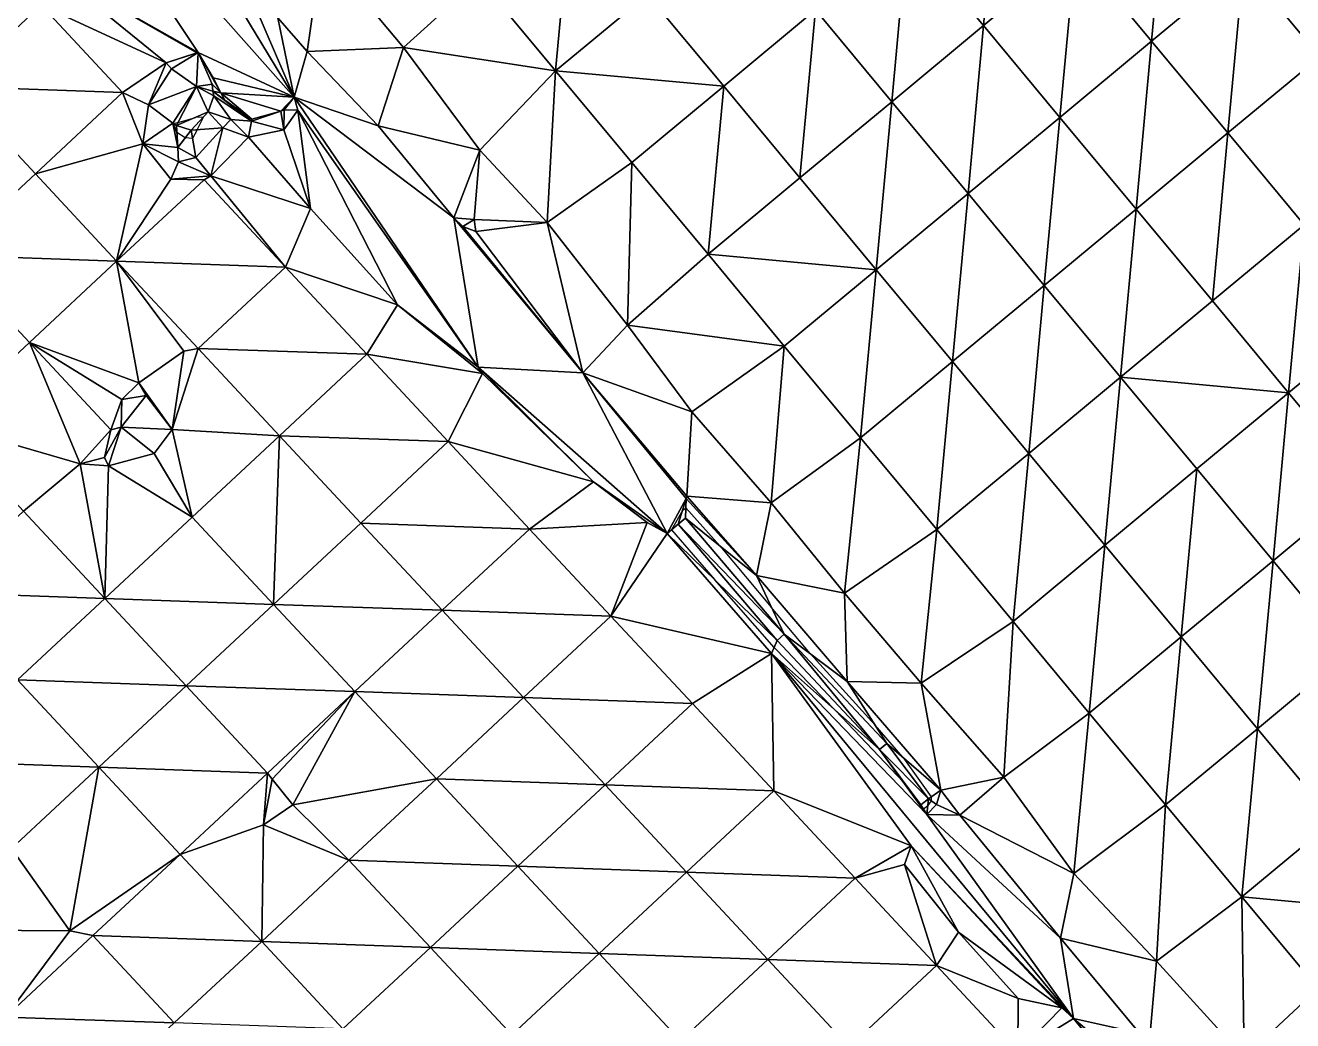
# Model space of a CAD drawing. Extents: x 452550 to 453808, y 451368 to 453069.
# Drawn here: x 453513.2 to 453619.3, y 452018 to 452101.4 of the extents above; entities that cross this region are included whole.
import ezdxf

# ---------------------------------------------------------------- set-up
doc = ezdxf.new("R2010")
doc.units = 0
doc.header["$LTSCALE"] = 0.35
doc.header["$MEASUREMENT"] = 0
doc.linetypes.add('DASHED', pattern=[5442.857143, 3628.571429, -1814.285714])
doc.layers.add('Default', color=42, linetype='Continuous', lineweight=25)
doc.layers.add('FPS_Contours-Minor', color=40, linetype='DASHED', lineweight=25)

msp = doc.modelspace()

# ---------------------------------------------------------------- linework, layer by layer
at = {"layer": 'Default', "color": 8, "linetype": 'Continuous', "lineweight": 25}
for points in [[(453524.38, 452114.07, 14.26), (453535.7, 452095.4, 14.27), (453513.33, 452120.62, 14.3)], [(453535.7, 452095.4, 14.27), (453527.65, 452099.13, 14.19), (453513.33, 452120.62, 14.3)], [(453527.65, 452099.13, 14.19), (453515.34, 452106.13, 14.16), (453513.33, 452120.62, 14.3)], [(453587.05, 452109.09, 14.08), (453594.75, 452115.47, 14.07), (453593.44, 452101.39, 14.1)], [(453594.75, 452115.47, 14.07), (453601.14, 452107.78, 14.09), (453593.44, 452101.39, 14.1)], [(453601.14, 452107.78, 14.09), (453608.83, 452114.17, 14.18), (453607.52, 452100.09, 14.15)], [(453608.83, 452114.17, 14.18), (453615.22, 452106.48, 14.18), (453607.52, 452100.09, 14.15)], [(453524.38, 452114.07, 14.26), (453530.83, 452106.7, 14.33), (453535.7, 452095.4, 14.27)], [(453615.22, 452106.48, 14.18), (453622.91, 452112.86, 14.14), (453621.61, 452098.78, 14.2)], [(453551.2, 452105.31, 14.18), (453558.89, 452111.7, 14.15), (453557.58, 452097.61, 14.18)], [(453558.89, 452111.7, 14.15), (453565.28, 452104, 14.15), (453557.58, 452097.61, 14.18)], [(453579.36, 452102.7, 14.13), (453587.05, 452109.09, 14.08), (453585.75, 452095, 14.14)], [(453587.05, 452109.09, 14.08), (453593.44, 452101.39, 14.1), (453585.75, 452095, 14.14)], [(453514.5, 452103.1, 14.25), (453507.19, 452096.28, 14.27), (453502.14, 452108.49, 14.4)], [(453593.44, 452101.39, 14.1), (453601.14, 452107.78, 14.09), (453599.83, 452093.7, 14.13)], [(453601.14, 452107.78, 14.09), (453607.52, 452100.09, 14.15), (453599.83, 452093.7, 14.13)], [(453530.83, 452106.7, 14.33), (453534.32, 452102.03, 14.18), (453535.7, 452095.4, 14.27)], [(453538, 452107.73, 14.24), (453536.78, 452099.23, 14.26), (453534.32, 452102.03, 14.18)], [(453538, 452107.73, 14.24), (453544.84, 452099.55, 14.25), (453536.78, 452099.23, 14.26)], [(453551.2, 452105.31, 14.18), (453544.84, 452099.55, 14.25), (453538, 452107.73, 14.24)], [(453514.5, 452103.1, 14.25), (453515.34, 452106.13, 14.16), (453524.97, 452098.28, 14.2)], [(453527.53, 452099.11, 14.28), (453524.97, 452098.28, 14.2), (453515.34, 452106.13, 14.16)], [(453527.65, 452099.13, 14.19), (453527.53, 452099.11, 14.28), (453515.34, 452106.13, 14.16)], [(453607.52, 452100.09, 14.15), (453615.22, 452106.48, 14.18), (453613.91, 452092.39, 14.19)], [(453615.22, 452106.48, 14.18), (453621.61, 452098.78, 14.2), (453613.91, 452092.39, 14.19)], [(453551.2, 452105.31, 14.18), (453557.58, 452097.61, 14.18), (453544.84, 452099.55, 14.25)], [(453565.28, 452104, 14.15), (453571.67, 452096.31, 14.15), (453557.58, 452097.61, 14.18)], [(453565.28, 452104, 14.15), (453579.36, 452102.7, 14.13), (453571.67, 452096.31, 14.15)], [(453507.19, 452096.28, 14.27), (453514.5, 452103.1, 14.25), (453521.32, 452095.78, 14.31)], [(453521.32, 452095.78, 14.31), (453514.5, 452103.1, 14.25), (453524.97, 452098.28, 14.2)], [(453571.67, 452096.31, 14.15), (453579.36, 452102.7, 14.13), (453578.05, 452088.62, 14.13)], [(453579.36, 452102.7, 14.13), (453585.75, 452095, 14.14), (453578.05, 452088.62, 14.13)], [(453534.32, 452102.03, 14.18), (453536.78, 452099.23, 14.26), (453535.7, 452095.4, 14.27)], [(453585.75, 452095, 14.14), (453593.44, 452101.39, 14.1), (453592.14, 452087.31, 14.15)], [(453593.44, 452101.39, 14.1), (453599.83, 452093.7, 14.13), (453592.14, 452087.31, 14.15)], [(453544.84, 452099.55, 14.25), (453542.72, 452093, 14.44), (453536.78, 452099.23, 14.26)], [(453544.84, 452099.55, 14.25), (453551.23, 452090.94, 14.3), (453542.72, 452093, 14.44)], [(453557.58, 452097.61, 14.18), (453551.23, 452090.94, 14.3), (453544.84, 452099.55, 14.25)], [(453599.83, 452093.7, 14.13), (453607.52, 452100.09, 14.15), (453606.22, 452086.01, 14.11)], [(453607.52, 452100.09, 14.15), (453613.91, 452092.39, 14.19), (453606.22, 452086.01, 14.11)], [(453521.32, 452095.78, 14.31), (453524.97, 452098.28, 14.2), (453523.48, 452094.74, 14.26)], [(453523.48, 452094.74, 14.26), (453524.97, 452098.28, 14.2), (453525.41, 452097.76, 14.21)], [(453525.41, 452097.76, 14.21), (453524.97, 452098.28, 14.2), (453527.65, 452099.13, 14.19)], [(453524.97, 452098.28, 14.2), (453527.53, 452099.11, 14.28), (453527.65, 452099.13, 14.19)], [(453527.65, 452099.13, 14.19), (453527.66, 452099.13, 14.2), (453525.41, 452097.76, 14.21)], [(453527.66, 452099.13, 14.2), (453527.52, 452096.29, 14.14), (453525.41, 452097.76, 14.21)], [(453528.83, 452096.47, 14.15), (453527.52, 452096.29, 14.14), (453527.66, 452099.13, 14.2)], [(453535.7, 452095.4, 14.27), (453527.66, 452099.13, 14.2), (453527.65, 452099.13, 14.19)], [(453535.7, 452095.4, 14.27), (453528.91, 452097.02, 14.19), (453527.66, 452099.13, 14.2)], [(453528.83, 452096.47, 14.15), (453527.66, 452099.13, 14.2), (453529.54, 452095.75, 14.11)], [(453527.66, 452099.13, 14.2), (453528.91, 452097.02, 14.19), (453529.54, 452095.75, 14.11)], [(453536.78, 452099.23, 14.26), (453542.72, 452093, 14.44), (453535.7, 452095.4, 14.27)], [(453613.91, 452092.39, 14.19), (453621.61, 452098.78, 14.2), (453620.3, 452084.7, 14.18)], [(453523.48, 452094.74, 14.26), (453525.41, 452097.76, 14.21), (453527.52, 452096.29, 14.14)], [(453557.58, 452097.61, 14.18), (453556.87, 452084.88, 14.31), (453551.23, 452090.94, 14.3)], [(453557.58, 452097.61, 14.18), (453563.97, 452089.92, 14.17), (453556.87, 452084.88, 14.31)], [(453557.58, 452097.61, 14.18), (453571.67, 452096.31, 14.15), (453563.97, 452089.92, 14.17)], [(453506.69, 452082.15, 14.34), (453507.19, 452096.28, 14.27), (453514.01, 452088.97, 14.34)], [(453514.01, 452088.97, 14.34), (453507.19, 452096.28, 14.27), (453521.32, 452095.78, 14.31)], [(453523.48, 452094.74, 14.26), (453527.52, 452096.29, 14.14), (453525.53, 452093.21, 14)], [(453527.52, 452096.29, 14.14), (453525.83, 452093.02, 13.99), (453525.53, 452093.21, 14)], [(453525.83, 452093.02, 13.99), (453527.52, 452096.29, 14.14), (453528.48, 452094.15, 14.01)], [(453528.83, 452096.47, 14.15), (453528.88, 452095.9, 14.16), (453527.52, 452096.29, 14.14)], [(453528.48, 452094.15, 14.01), (453527.52, 452096.29, 14.14), (453528.97, 452095.51, 14.14)], [(453527.52, 452096.29, 14.14), (453528.88, 452095.9, 14.16), (453528.97, 452095.51, 14.14)], [(453529.54, 452095.75, 14.11), (453528.88, 452095.9, 14.16), (453528.83, 452096.47, 14.15)], [(453535.7, 452095.4, 14.27), (453529.54, 452095.75, 14.11), (453528.91, 452097.02, 14.19)], [(453563.97, 452089.92, 14.17), (453571.67, 452096.31, 14.15), (453570.36, 452082.23, 14.17)], [(453571.67, 452096.31, 14.15), (453578.05, 452088.62, 14.13), (453570.36, 452082.23, 14.17)], [(453514.01, 452088.97, 14.34), (453521.32, 452095.78, 14.31), (453523.01, 452091.49, 14.27)], [(453523.01, 452091.49, 14.27), (453521.32, 452095.78, 14.31), (453523.48, 452094.74, 14.26)], [(453530.38, 452093.51, 14.17), (453528.48, 452094.15, 14.01), (453528.97, 452095.51, 14.14)], [(453528.88, 452095.9, 14.16), (453529.54, 452095.75, 14.11), (453529.89, 452095.14, 14.12)], [(453528.88, 452095.9, 14.16), (453529.89, 452095.14, 14.12), (453532.12, 452093.39, 14.29)], [(453528.97, 452095.51, 14.14), (453528.88, 452095.9, 14.16), (453532.12, 452093.39, 14.29)], [(453532.12, 452093.39, 14.29), (453530.38, 452093.51, 14.17), (453528.97, 452095.51, 14.14)], [(453529.54, 452095.75, 14.11), (453534.58, 452094.21, 14.27), (453532.13, 452093.56, 14.19)], [(453529.89, 452095.14, 14.12), (453529.54, 452095.75, 14.11), (453532.13, 452093.56, 14.19)], [(453529.54, 452095.75, 14.11), (453535.7, 452095.4, 14.27), (453534.58, 452094.21, 14.27)], [(453529.89, 452095.14, 14.12), (453532.13, 452093.56, 14.19), (453532.12, 452093.39, 14.29)], [(453534.58, 452094.21, 14.27), (453535.7, 452095.4, 14.27), (453534.84, 452094.34, 14.34)], [(453535.7, 452095.4, 14.27), (453536.01, 452094.3, 14.29), (453534.84, 452094.34, 14.34)], [(453535.7, 452095.4, 14.27), (453542.72, 452093, 14.44), (453549.07, 452085.27, 14.28)], [(453551.11, 452072.77, 14.33), (453536.01, 452094.3, 14.29), (453535.7, 452095.4, 14.27)], [(453549.07, 452085.27, 14.28), (453551.11, 452072.77, 14.33), (453535.7, 452095.4, 14.27)], [(453523.01, 452091.49, 14.27), (453523.48, 452094.74, 14.26), (453525.53, 452093.21, 14)], [(453527.07, 452092.62, 13.98), (453525.83, 452093.02, 13.99), (453528.48, 452094.15, 14.01)], [(453529.72, 452092.82, 14.09), (453527.07, 452092.62, 13.98), (453528.48, 452094.15, 14.01)], [(453529.72, 452092.82, 14.09), (453528.48, 452094.15, 14.01), (453530.38, 452093.51, 14.17)], [(453532.13, 452093.56, 14.19), (453534.58, 452094.21, 14.27), (453532.12, 452093.39, 14.29)], [(453534.58, 452094.21, 14.27), (453534.82, 452092.66, 14.26), (453532.12, 452093.39, 14.29)], [(453534.82, 452092.66, 14.26), (453534.58, 452094.21, 14.27), (453534.84, 452094.34, 14.34)], [(453536.01, 452094.3, 14.29), (453534.82, 452092.66, 14.26), (453534.84, 452094.34, 14.34)], [(453537.05, 452086.07, 14.3), (453534.82, 452092.66, 14.26), (453536.01, 452094.3, 14.29)], [(453544.35, 452077.99, 14.29), (453537.05, 452086.07, 14.3), (453536.01, 452094.3, 14.29)], [(453551.11, 452072.77, 14.33), (453544.35, 452077.99, 14.29), (453536.01, 452094.3, 14.29)], [(453578.05, 452088.62, 14.13), (453585.75, 452095, 14.14), (453584.44, 452080.92, 14.17)], [(453585.75, 452095, 14.14), (453592.14, 452087.31, 14.15), (453584.44, 452080.92, 14.17)], [(453523.01, 452091.49, 14.27), (453525.53, 452093.21, 14), (453525.94, 452091.16, 14.03)], [(453525.53, 452093.21, 14), (453525.83, 452093.02, 13.99), (453525.94, 452091.16, 14.03)], [(453525.83, 452093.02, 13.99), (453527.07, 452092.62, 13.98), (453525.94, 452091.16, 14.03)], [(453531.86, 452092.05, 14.29), (453529.72, 452092.82, 14.09), (453530.38, 452093.51, 14.17)], [(453532.12, 452093.39, 14.29), (453531.86, 452092.05, 14.29), (453530.38, 452093.51, 14.17)], [(453532.12, 452093.39, 14.29), (453534.82, 452092.66, 14.26), (453531.86, 452092.05, 14.29)], [(453551.23, 452090.94, 14.3), (453549.07, 452085.27, 14.28), (453542.72, 452093, 14.44)], [(453592.14, 452087.31, 14.15), (453599.83, 452093.7, 14.13), (453598.52, 452079.62, 14.11)], [(453599.83, 452093.7, 14.13), (453606.22, 452086.01, 14.11), (453598.52, 452079.62, 14.11)], [(453525.94, 452091.16, 14.03), (453527.07, 452092.62, 13.98), (453527.46, 452090.33, 14.05)], [(453527.46, 452090.33, 14.05), (453527.07, 452092.62, 13.98), (453529.72, 452092.82, 14.09)], [(453528.71, 452088.81, 14.25), (453527.46, 452090.33, 14.05), (453529.72, 452092.82, 14.09)], [(453531.86, 452092.05, 14.29), (453528.71, 452088.81, 14.25), (453529.72, 452092.82, 14.09)], [(453531.86, 452092.05, 14.29), (453537.05, 452086.07, 14.3), (453528.71, 452088.81, 14.25)], [(453534.82, 452092.66, 14.26), (453537.05, 452086.07, 14.3), (453531.86, 452092.05, 14.29)], [(453606.22, 452086.01, 14.11), (453613.91, 452092.39, 14.19), (453612.61, 452078.31, 14.12)], [(453613.91, 452092.39, 14.19), (453620.3, 452084.7, 14.18), (453612.61, 452078.31, 14.12)], [(453520.82, 452081.65, 14.32), (453514.01, 452088.97, 14.34), (453523.01, 452091.49, 14.27)], [(453525.37, 452088.53, 14.31), (453520.82, 452081.65, 14.32), (453523.01, 452091.49, 14.27)], [(453525.99, 452089.98, 14.06), (453523.01, 452091.49, 14.27), (453525.94, 452091.16, 14.03)], [(453525.99, 452089.98, 14.06), (453525.37, 452088.53, 14.31), (453523.01, 452091.49, 14.27)], [(453525.99, 452089.98, 14.06), (453525.94, 452091.16, 14.03), (453527.46, 452090.33, 14.05)], [(453549.07, 452085.27, 14.28), (453551.23, 452090.94, 14.3), (453550.76, 452085.13, 14.25)], [(453551.23, 452090.94, 14.3), (453556.87, 452084.88, 14.31), (453550.76, 452085.13, 14.25)], [(453525.99, 452089.98, 14.06), (453528.71, 452088.81, 14.25), (453525.37, 452088.53, 14.31)], [(453525.99, 452089.98, 14.06), (453527.46, 452090.33, 14.05), (453528.71, 452088.81, 14.25)], [(453563.97, 452089.92, 14.17), (453563.61, 452076.27, 14.21), (453556.87, 452084.88, 14.31)], [(453563.97, 452089.92, 14.17), (453570.36, 452082.23, 14.17), (453563.61, 452076.27, 14.21)], [(453506.69, 452082.15, 14.34), (453514.01, 452088.97, 14.34), (453520.82, 452081.65, 14.32)], [(453528.71, 452088.81, 14.25), (453528.14, 452088.47, 14.27), (453525.37, 452088.53, 14.31)], [(453534.96, 452081.15, 14.32), (453528.14, 452088.47, 14.27), (453528.71, 452088.81, 14.25)], [(453537.05, 452086.07, 14.3), (453534.96, 452081.15, 14.32), (453528.71, 452088.81, 14.25)], [(453528.14, 452088.47, 14.27), (453520.82, 452081.65, 14.32), (453525.37, 452088.53, 14.31)], [(453520.82, 452081.65, 14.32), (453528.14, 452088.47, 14.27), (453534.96, 452081.15, 14.32)], [(453578.05, 452088.62, 14.13), (453584.44, 452080.92, 14.17), (453570.36, 452082.23, 14.17)], [(453584.44, 452080.92, 14.17), (453592.14, 452087.31, 14.15), (453590.83, 452073.23, 14.15)], [(453592.14, 452087.31, 14.15), (453598.52, 452079.62, 14.11), (453590.83, 452073.23, 14.15)], [(453534.96, 452081.15, 14.32), (453537.05, 452086.07, 14.3), (453544.35, 452077.99, 14.29)], [(453598.52, 452079.62, 14.11), (453606.22, 452086.01, 14.11), (453604.91, 452071.92, 14.11)], [(453606.22, 452086.01, 14.11), (453612.61, 452078.31, 14.12), (453604.91, 452071.92, 14.11)], [(453559.88, 452072.28, 14.31), (453551.11, 452072.77, 14.33), (453549.07, 452085.27, 14.28)], [(453549.82, 452084.56, 14.11), (453559.88, 452072.28, 14.31), (453549.07, 452085.27, 14.28)], [(453549.07, 452085.27, 14.28), (453550.76, 452085.13, 14.25), (453549.82, 452084.56, 14.11)], [(453550.76, 452085.13, 14.25), (453550.9, 452084.14, 14.06), (453549.82, 452084.56, 14.11)], [(453549.82, 452084.56, 14.11), (453550.9, 452084.14, 14.06), (453559.88, 452072.28, 14.31)], [(453556.87, 452084.88, 14.31), (453550.9, 452084.14, 14.06), (453550.76, 452085.13, 14.25)], [(453550.9, 452084.14, 14.06), (453556.87, 452084.88, 14.31), (453559.88, 452072.28, 14.31)], [(453556.87, 452084.88, 14.31), (453563.61, 452076.27, 14.21), (453559.88, 452072.28, 14.31)], [(453612.61, 452078.31, 14.12), (453620.3, 452084.7, 14.18), (453618.99, 452070.62, 14.13)], [(453620.3, 452084.7, 14.18), (453626.69, 452077.01, 14.18), (453618.99, 452070.62, 14.13)], [(453506.19, 452068.01, 14.33), (453506.69, 452082.15, 14.34), (453513.51, 452074.83, 14.34)], [(453513.51, 452074.83, 14.34), (453506.69, 452082.15, 14.34), (453520.82, 452081.65, 14.32)], [(453513.51, 452074.83, 14.34), (453520.82, 452081.65, 14.32), (453522.69, 452071.46, 14.34)], [(453527.64, 452074.33, 14.31), (453520.82, 452081.65, 14.32), (453534.96, 452081.15, 14.32)], [(453520.82, 452081.65, 14.32), (453527.64, 452074.33, 14.31), (453526.44, 452074.1, 14.36)], [(453520.82, 452081.65, 14.32), (453526.44, 452074.1, 14.36), (453522.69, 452071.46, 14.34)], [(453570.36, 452082.23, 14.17), (453576.75, 452074.53, 14.19), (453563.61, 452076.27, 14.21)], [(453570.36, 452082.23, 14.17), (453584.44, 452080.92, 14.17), (453576.75, 452074.53, 14.19)], [(453527.64, 452074.33, 14.31), (453534.96, 452081.15, 14.32), (453541.78, 452073.84, 14.33)], [(453541.78, 452073.84, 14.33), (453534.96, 452081.15, 14.32), (453544.35, 452077.99, 14.29)], [(453576.75, 452074.53, 14.19), (453584.44, 452080.92, 14.17), (453583.14, 452066.84, 14.17)], [(453584.44, 452080.92, 14.17), (453590.83, 452073.23, 14.15), (453583.14, 452066.84, 14.17)], [(453590.83, 452073.23, 14.15), (453598.52, 452079.62, 14.11), (453597.22, 452065.54, 14.17)], [(453598.52, 452079.62, 14.11), (453604.91, 452071.92, 14.11), (453597.22, 452065.54, 14.17)], [(453612.61, 452078.31, 14.12), (453618.99, 452070.62, 14.13), (453604.91, 452071.92, 14.11)], [(453541.78, 452073.84, 14.33), (453544.35, 452077.99, 14.29), (453551.46, 452072.24, 14.29)], [(453544.35, 452077.99, 14.29), (453551.11, 452072.77, 14.33), (453551.46, 452072.24, 14.29)], [(453618.99, 452070.62, 14.13), (453626.69, 452077.01, 14.18), (453625.38, 452062.93, 14.15)], [(453563.61, 452076.27, 14.21), (453569.01, 452069.02, 14.2), (453559.88, 452072.28, 14.31)], [(453576.75, 452074.53, 14.19), (453569.01, 452069.02, 14.2), (453563.61, 452076.27, 14.21)], [(453506.19, 452068.01, 14.33), (453513.51, 452074.83, 14.34), (453517.75, 452064.67, 14.36)], [(453520.33, 452067.52, 14.32), (453513.51, 452074.83, 14.34), (453521.26, 452070.06, 14.29)], [(453513.51, 452074.83, 14.34), (453522.69, 452071.46, 14.34), (453521.26, 452070.06, 14.29)], [(453513.51, 452074.83, 14.34), (453520.33, 452067.52, 14.32), (453517.75, 452064.67, 14.36)], [(453522.69, 452071.46, 14.34), (453526.44, 452074.1, 14.36), (453525.48, 452067.53, 14.29)], [(453526.44, 452074.1, 14.36), (453527.64, 452074.33, 14.31), (453525.48, 452067.53, 14.29)], [(453527.64, 452074.33, 14.31), (453534.46, 452067.02, 14.31), (453525.48, 452067.53, 14.29)], [(453534.46, 452067.02, 14.31), (453527.64, 452074.33, 14.31), (453541.78, 452073.84, 14.33)], [(453534.46, 452067.02, 14.31), (453541.78, 452073.84, 14.33), (453548.59, 452066.52, 14.25)], [(453551.46, 452072.24, 14.29), (453548.59, 452066.52, 14.25), (453541.78, 452073.84, 14.33)], [(453576.75, 452074.53, 14.19), (453575.65, 452061.39, 14.2), (453569.01, 452069.02, 14.2)], [(453576.75, 452074.53, 14.19), (453583.14, 452066.84, 14.17), (453575.65, 452061.39, 14.2)], [(453566.93, 452058.83, 14.24), (453560.77, 452063.14, 14.31), (453551.11, 452072.77, 14.33)], [(453559.88, 452072.28, 14.31), (453566.93, 452058.83, 14.24), (453551.11, 452072.77, 14.33)], [(453560.77, 452063.14, 14.31), (453551.46, 452072.24, 14.29), (453551.11, 452072.77, 14.33)], [(453583.14, 452066.84, 14.17), (453590.83, 452073.23, 14.15), (453589.53, 452059.15, 14.17)], [(453590.83, 452073.23, 14.15), (453597.22, 452065.54, 14.17), (453589.53, 452059.15, 14.17)], [(453548.59, 452066.52, 14.25), (453551.46, 452072.24, 14.29), (453560.77, 452063.14, 14.31)], [(453568.58, 452061.96, 14.38), (453568.54, 452061.76, 14.31), (453559.88, 452072.28, 14.31)], [(453559.88, 452072.28, 14.31), (453569.01, 452069.02, 14.2), (453568.58, 452061.96, 14.38)], [(453559.88, 452072.28, 14.31), (453568.54, 452061.76, 14.31), (453566.93, 452058.83, 14.24)], [(453597.22, 452065.54, 14.17), (453604.91, 452071.92, 14.11), (453603.61, 452057.84, 14.14)], [(453604.91, 452071.92, 14.11), (453611.3, 452064.23, 14.09), (453603.61, 452057.84, 14.14)], [(453604.91, 452071.92, 14.11), (453618.99, 452070.62, 14.13), (453611.3, 452064.23, 14.09)], [(453521.26, 452070.06, 14.29), (453522.69, 452071.46, 14.34), (453523.28, 452070.38, 14.35)], [(453523.28, 452070.38, 14.35), (453522.69, 452071.46, 14.34), (453525.48, 452067.53, 14.29)], [(453611.3, 452064.23, 14.09), (453618.99, 452070.62, 14.13), (453617.69, 452056.54, 14.1)], [(453618.99, 452070.62, 14.13), (453625.38, 452062.93, 14.15), (453617.69, 452056.54, 14.1)], [(453521.19, 452067.74, 14.33), (453520.33, 452067.52, 14.32), (453521.26, 452070.06, 14.29)], [(453525.48, 452067.53, 14.29), (453521.19, 452067.74, 14.33), (453523.28, 452070.38, 14.35)], [(453521.19, 452067.74, 14.33), (453521.26, 452070.06, 14.29), (453523.28, 452070.38, 14.35)], [(453569.01, 452069.02, 14.2), (453575.65, 452061.39, 14.2), (453568.58, 452061.96, 14.38)], [(453513.01, 452060.7, 14.39), (453506.19, 452068.01, 14.33), (453517.75, 452064.67, 14.36)], [(453517.75, 452064.67, 14.36), (453520.33, 452067.52, 14.32), (453519.79, 452065.18, 14.34)], [(453520.33, 452067.52, 14.32), (453521.19, 452067.74, 14.33), (453519.79, 452065.18, 14.34)], [(453521.19, 452067.74, 14.33), (453520.15, 452064.49, 14.35), (453519.79, 452065.18, 14.34)], [(453521.19, 452067.74, 14.33), (453523.97, 452065.54, 14.3), (453520.15, 452064.49, 14.35)], [(453525.48, 452067.53, 14.29), (453523.97, 452065.54, 14.3), (453521.19, 452067.74, 14.33)], [(453525.48, 452067.53, 14.29), (453527.14, 452060.2, 14.34), (453523.97, 452065.54, 14.3)], [(453534.46, 452067.02, 14.31), (453527.14, 452060.2, 14.34), (453525.48, 452067.53, 14.29)], [(453527.14, 452060.2, 14.34), (453534.46, 452067.02, 14.31), (453533.96, 452052.88, 14.3)], [(453533.96, 452052.88, 14.3), (453534.46, 452067.02, 14.31), (453541.28, 452059.7, 14.26)], [(453541.28, 452059.7, 14.26), (453534.46, 452067.02, 14.31), (453548.59, 452066.52, 14.25)], [(453541.28, 452059.7, 14.26), (453548.59, 452066.52, 14.25), (453555.41, 452059.2, 14.23)], [(453555.41, 452059.2, 14.23), (453548.59, 452066.52, 14.25), (453560.77, 452063.14, 14.31)], [(453583.14, 452066.84, 14.17), (453581.8, 452053.83, 14.21), (453575.65, 452061.39, 14.2)], [(453583.14, 452066.84, 14.17), (453589.53, 452059.15, 14.17), (453581.8, 452053.83, 14.21)], [(453523.97, 452065.54, 14.3), (453527.14, 452060.2, 14.34), (453520.15, 452064.49, 14.35)], [(453589.53, 452059.15, 14.17), (453597.22, 452065.54, 14.17), (453595.91, 452051.45, 14.16)], [(453597.22, 452065.54, 14.17), (453603.61, 452057.84, 14.14), (453595.91, 452051.45, 14.16)], [(453519.83, 452053.38, 14.36), (453513.01, 452060.7, 14.39), (453517.75, 452064.67, 14.36)], [(453520.15, 452064.49, 14.35), (453517.75, 452064.67, 14.36), (453519.79, 452065.18, 14.34)], [(453520.15, 452064.49, 14.35), (453519.83, 452053.38, 14.36), (453517.75, 452064.67, 14.36)], [(453527.14, 452060.2, 14.34), (453519.83, 452053.38, 14.36), (453520.15, 452064.49, 14.35)], [(453603.61, 452057.84, 14.14), (453611.3, 452064.23, 14.09), (453610, 452050.15, 14.08)], [(453611.3, 452064.23, 14.09), (453617.69, 452056.54, 14.1), (453610, 452050.15, 14.08)], [(453555.41, 452059.2, 14.23), (453560.77, 452063.14, 14.31), (453565.27, 452059.74, 14.31)], [(453566.93, 452058.83, 14.24), (453565.27, 452059.74, 14.31), (453560.77, 452063.14, 14.31)], [(453617.69, 452056.54, 14.1), (453625.38, 452062.93, 14.15), (453624.08, 452048.84, 14.13)], [(453568.54, 452061.76, 14.31), (453567.85, 452059.6, 13.66), (453566.93, 452058.83, 14.24)], [(453567.85, 452059.6, 13.66), (453568.54, 452061.76, 14.31), (453568.46, 452060.12, 13.66)], [(453574.41, 452055.3, 14.36), (453568.46, 452060.12, 13.66), (453568.54, 452061.76, 14.31)], [(453574.41, 452055.3, 14.36), (453568.54, 452061.76, 14.31), (453568.58, 452061.96, 14.38)], [(453575.65, 452061.39, 14.2), (453574.41, 452055.3, 14.36), (453568.58, 452061.96, 14.38)], [(453575.65, 452061.39, 14.2), (453581.8, 452053.83, 14.21), (453574.41, 452055.3, 14.36)], [(453505.7, 452053.88, 14.38), (453513.01, 452060.7, 14.39), (453519.83, 452053.38, 14.36)], [(453519.83, 452053.38, 14.36), (453527.14, 452060.2, 14.34), (453533.96, 452052.88, 14.3)], [(453576.74, 452050.39, 13.69), (453567.85, 452059.6, 13.66), (453568.46, 452060.12, 13.66)], [(453574.41, 452055.3, 14.36), (453576.74, 452050.39, 13.69), (453568.46, 452060.12, 13.66)], [(453533.96, 452052.88, 14.3), (453541.28, 452059.7, 14.26), (453548.1, 452052.39, 14.25)], [(453548.1, 452052.39, 14.25), (453541.28, 452059.7, 14.26), (453555.41, 452059.2, 14.23)], [(453548.1, 452052.39, 14.25), (453555.41, 452059.2, 14.23), (453562.23, 452051.89, 14.21)], [(453562.23, 452051.89, 14.21), (453555.41, 452059.2, 14.23), (453565.27, 452059.74, 14.31)], [(453562.23, 452051.89, 14.21), (453565.27, 452059.74, 14.31), (453566.93, 452058.83, 14.24)], [(453576.15, 452049.86, 13.69), (453566.93, 452058.83, 14.24), (453567.85, 452059.6, 13.66)], [(453576.74, 452050.39, 13.69), (453576.15, 452049.86, 13.69), (453567.85, 452059.6, 13.66)], [(453589.53, 452059.15, 14.17), (453588.2, 452046.28, 14.22), (453581.8, 452053.83, 14.21)], [(453589.53, 452059.15, 14.17), (453595.91, 452051.45, 14.16), (453588.2, 452046.28, 14.22)], [(453575.69, 452048.76, 14.27), (453562.23, 452051.89, 14.21), (453566.93, 452058.83, 14.24)], [(453576.15, 452049.86, 13.69), (453575.69, 452048.76, 14.27), (453566.93, 452058.83, 14.24)], [(453595.91, 452051.45, 14.16), (453603.61, 452057.84, 14.14), (453602.3, 452043.76, 14.15)], [(453603.61, 452057.84, 14.14), (453610, 452050.15, 14.08), (453602.3, 452043.76, 14.15)], [(453610, 452050.15, 14.08), (453617.69, 452056.54, 14.1), (453616.38, 452042.46, 14.1)], [(453617.69, 452056.54, 14.1), (453624.08, 452048.84, 14.13), (453616.38, 452042.46, 14.1)], [(453581.8, 452053.83, 14.21), (453582.01, 452046.41, 14.45), (453574.41, 452055.3, 14.36)], [(453582.01, 452046.41, 14.45), (453576.74, 452050.39, 13.69), (453574.41, 452055.3, 14.36)], [(453512.51, 452046.56, 14.38), (453505.7, 452053.88, 14.38), (453519.83, 452053.38, 14.36)], [(453581.8, 452053.83, 14.21), (453588.2, 452046.28, 14.22), (453582.01, 452046.41, 14.45)], [(453512.51, 452046.56, 14.38), (453519.83, 452053.38, 14.36), (453526.65, 452046.07, 14.33)], [(453526.65, 452046.07, 14.33), (453519.83, 452053.38, 14.36), (453533.96, 452052.88, 14.3)], [(453526.65, 452046.07, 14.33), (453533.96, 452052.88, 14.3), (453540.78, 452045.57, 14.27)], [(453540.78, 452045.57, 14.27), (453533.96, 452052.88, 14.3), (453548.1, 452052.39, 14.25)], [(453540.78, 452045.57, 14.27), (453548.1, 452052.39, 14.25), (453554.91, 452045.07, 14.22)], [(453554.91, 452045.07, 14.22), (453548.1, 452052.39, 14.25), (453562.23, 452051.89, 14.21)], [(453554.91, 452045.07, 14.22), (453562.23, 452051.89, 14.21), (453569.05, 452044.57, 14.25)], [(453575.69, 452048.76, 14.27), (453569.05, 452044.57, 14.25), (453562.23, 452051.89, 14.21)], [(453595.91, 452051.45, 14.16), (453595.14, 452038.41, 14.23), (453588.2, 452046.28, 14.22)], [(453595.91, 452051.45, 14.16), (453602.3, 452043.76, 14.15), (453595.14, 452038.41, 14.23)], [(453584.73, 452040.72, 13.81), (453575.69, 452048.76, 14.27), (453576.15, 452049.86, 13.69)], [(453584.73, 452040.72, 13.81), (453576.15, 452049.86, 13.69), (453576.74, 452050.39, 13.69)], [(453582.01, 452046.41, 14.45), (453585.34, 452041.23, 13.81), (453576.74, 452050.39, 13.69)], [(453585.34, 452041.23, 13.81), (453584.73, 452040.72, 13.81), (453576.74, 452050.39, 13.69)], [(453602.3, 452043.76, 14.15), (453610, 452050.15, 14.08), (453608.69, 452036.07, 14.11)], [(453610, 452050.15, 14.08), (453616.38, 452042.46, 14.1), (453608.69, 452036.07, 14.11)], [(453575.86, 452037.26, 14.25), (453569.05, 452044.57, 14.25), (453575.69, 452048.76, 14.27)], [(453587.38, 452032.65, 14.29), (453575.86, 452037.26, 14.25), (453575.69, 452048.76, 14.27)], [(453600.98, 452018.19, 14.3), (453587.38, 452032.65, 14.29), (453575.69, 452048.76, 14.27)], [(453575.69, 452048.76, 14.27), (453584.73, 452040.72, 13.81), (453588.7, 452035.27, 14.18)], [(453588.7, 452035.27, 14.18), (453600.98, 452018.19, 14.3), (453575.69, 452048.76, 14.27)], [(453616.38, 452042.46, 14.1), (453624.08, 452048.84, 14.13), (453622.77, 452034.76, 14.13)], [(453505.2, 452039.75, 14.36), (453512.51, 452046.56, 14.38), (453519.33, 452039.25, 14.34)], [(453519.33, 452039.25, 14.34), (453512.51, 452046.56, 14.38), (453526.65, 452046.07, 14.33)], [(453589.86, 452037.32, 14.45), (453585.34, 452041.23, 13.81), (453582.01, 452046.41, 14.45)], [(453588.2, 452046.28, 14.22), (453589.86, 452037.32, 14.45), (453582.01, 452046.41, 14.45)], [(453588.2, 452046.28, 14.22), (453595.14, 452038.41, 14.23), (453589.86, 452037.32, 14.45)], [(453519.33, 452039.25, 14.34), (453526.65, 452046.07, 14.33), (453533.46, 452038.75, 14.34)], [(453533.46, 452038.75, 14.34), (453526.65, 452046.07, 14.33), (453540.78, 452045.57, 14.27)], [(453533.46, 452038.75, 14.34), (453540.78, 452045.57, 14.27), (453533.85, 452038.23, 14.31)], [(453540.78, 452045.57, 14.27), (453535.59, 452036.09, 14.23), (453533.85, 452038.23, 14.31)], [(453540.78, 452045.57, 14.27), (453547.6, 452038.25, 14.28), (453535.59, 452036.09, 14.23)], [(453547.6, 452038.25, 14.28), (453540.78, 452045.57, 14.27), (453554.91, 452045.07, 14.22)], [(453547.6, 452038.25, 14.28), (453554.91, 452045.07, 14.22), (453561.73, 452037.76, 14.24)], [(453561.73, 452037.76, 14.24), (453554.91, 452045.07, 14.22), (453569.05, 452044.57, 14.25)], [(453561.73, 452037.76, 14.24), (453569.05, 452044.57, 14.25), (453575.86, 452037.26, 14.25)], [(453602.3, 452043.76, 14.15), (453600.99, 452030.34, 14.22), (453595.14, 452038.41, 14.23)], [(453602.3, 452043.76, 14.15), (453608.69, 452036.07, 14.11), (453600.99, 452030.34, 14.22)], [(453608.69, 452036.07, 14.11), (453616.38, 452042.46, 14.1), (453615.08, 452028.37, 14.14)], [(453616.38, 452042.46, 14.1), (453622.77, 452034.76, 14.13), (453615.08, 452028.37, 14.14)], [(453588.82, 452036.58, 13.87), (453584.73, 452040.72, 13.81), (453585.34, 452041.23, 13.81)], [(453589.86, 452037.32, 14.45), (453588.82, 452036.58, 13.87), (453585.34, 452041.23, 13.81)], [(453588.19, 452036.09, 13.87), (453584.73, 452040.72, 13.81), (453588.82, 452036.58, 13.87)], [(453584.73, 452040.72, 13.81), (453588.19, 452036.09, 13.87), (453588.7, 452035.27, 14.18)], [(453512.02, 452032.43, 14.31), (453505.2, 452039.75, 14.36), (453519.33, 452039.25, 14.34)], [(453512.02, 452032.43, 14.31), (453519.33, 452039.25, 14.34), (453516.89, 452025.52, 14.31)], [(453519.33, 452039.25, 14.34), (453526.15, 452031.93, 14.35), (453516.89, 452025.52, 14.31)], [(453526.15, 452031.93, 14.35), (453519.33, 452039.25, 14.34), (453533.46, 452038.75, 14.34)], [(453526.15, 452031.93, 14.35), (453533.46, 452038.75, 14.34), (453533.11, 452034.42, 14.29)], [(453533.11, 452034.42, 14.29), (453533.46, 452038.75, 14.34), (453533.85, 452038.23, 14.31)], [(453535.59, 452036.09, 14.23), (453533.11, 452034.42, 14.29), (453533.85, 452038.23, 14.31)], [(453547.6, 452038.25, 14.28), (453540.28, 452031.44, 14.33), (453535.59, 452036.09, 14.23)], [(453540.28, 452031.44, 14.33), (453547.6, 452038.25, 14.28), (453554.42, 452030.94, 14.28)], [(453554.42, 452030.94, 14.28), (453547.6, 452038.25, 14.28), (453561.73, 452037.76, 14.24)], [(453554.42, 452030.94, 14.28), (453561.73, 452037.76, 14.24), (453568.55, 452030.44, 14.21)], [(453568.55, 452030.44, 14.21), (453561.73, 452037.76, 14.24), (453575.86, 452037.26, 14.25)], [(453595.14, 452038.41, 14.23), (453591.44, 452035.22, 14.41), (453589.86, 452037.32, 14.45)], [(453595.14, 452038.41, 14.23), (453600.99, 452030.34, 14.22), (453591.44, 452035.22, 14.41)], [(453568.55, 452030.44, 14.21), (453575.86, 452037.26, 14.25), (453582.68, 452029.94, 14.26)], [(453587.38, 452032.65, 14.29), (453582.68, 452029.94, 14.26), (453575.86, 452037.26, 14.25)], [(453589.86, 452037.32, 14.45), (453589.51, 452036.12, 14.25), (453588.82, 452036.58, 13.87)], [(453591.44, 452035.22, 14.41), (453589.51, 452036.12, 14.25), (453589.86, 452037.32, 14.45)], [(453540.28, 452031.44, 14.33), (453533.11, 452034.42, 14.29), (453535.59, 452036.09, 14.23)], [(453588.7, 452035.27, 14.18), (453588.19, 452036.09, 13.87), (453588.82, 452036.58, 13.87)], [(453589.51, 452036.12, 14.25), (453588.7, 452035.27, 14.18), (453588.82, 452036.58, 13.87)], [(453589.51, 452036.12, 14.25), (453591.44, 452035.22, 14.41), (453588.7, 452035.27, 14.18)], [(453608.69, 452036.07, 14.11), (453607.93, 452022.99, 14.22), (453600.99, 452030.34, 14.22)], [(453608.69, 452036.07, 14.11), (453615.08, 452028.37, 14.14), (453607.93, 452022.99, 14.22)], [(453588.7, 452035.27, 14.18), (453591.44, 452035.22, 14.41), (453599.89, 452024.9, 14.41)], [(453588.7, 452035.27, 14.18), (453599.89, 452024.9, 14.41), (453600.98, 452018.19, 14.3)], [(453600.99, 452030.34, 14.22), (453599.89, 452024.9, 14.41), (453591.44, 452035.22, 14.41)], [(453622.77, 452034.76, 14.13), (453629.16, 452027.07, 14.16), (453615.08, 452028.37, 14.14)], [(453532.97, 452024.62, 14.36), (453526.15, 452031.93, 14.35), (453533.11, 452034.42, 14.29)], [(453540.28, 452031.44, 14.33), (453532.97, 452024.62, 14.36), (453533.11, 452034.42, 14.29)], [(453504.7, 452025.61, 14.3), (453512.02, 452032.43, 14.31), (453516.89, 452025.52, 14.31)], [(453582.68, 452029.94, 14.26), (453587.38, 452032.65, 14.29), (453586.82, 452031.08, 14.27)], [(453586.82, 452031.08, 14.27), (453587.38, 452032.65, 14.29), (453591.35, 452025.42, 14.28)], [(453599.99, 452019.07, 14.39), (453591.35, 452025.42, 14.28), (453587.38, 452032.65, 14.29)], [(453600.98, 452018.19, 14.3), (453599.99, 452019.07, 14.39), (453587.38, 452032.65, 14.29)], [(453526.15, 452031.93, 14.35), (453518.83, 452025.12, 14.35), (453516.89, 452025.52, 14.31)], [(453518.83, 452025.12, 14.35), (453526.15, 452031.93, 14.35), (453532.97, 452024.62, 14.36)], [(453532.97, 452024.62, 14.36), (453540.28, 452031.44, 14.33), (453547.1, 452024.12, 14.34)], [(453547.1, 452024.12, 14.34), (453540.28, 452031.44, 14.33), (453554.42, 452030.94, 14.28)], [(453547.1, 452024.12, 14.34), (453554.42, 452030.94, 14.28), (453561.23, 452023.62, 14.23)], [(453561.23, 452023.62, 14.23), (453554.42, 452030.94, 14.28), (453568.55, 452030.44, 14.21)], [(453561.23, 452023.62, 14.23), (453568.55, 452030.44, 14.21), (453575.37, 452023.12, 14.22)], [(453575.37, 452023.12, 14.22), (453568.55, 452030.44, 14.21), (453582.68, 452029.94, 14.26)], [(453589.5, 452022.63, 14.29), (453582.68, 452029.94, 14.26), (453586.82, 452031.08, 14.27)], [(453589.5, 452022.63, 14.29), (453586.82, 452031.08, 14.27), (453591.35, 452025.42, 14.28)], [(453600.99, 452030.34, 14.22), (453607.93, 452022.99, 14.22), (453599.89, 452024.9, 14.41)], [(453575.37, 452023.12, 14.22), (453582.68, 452029.94, 14.26), (453589.5, 452022.63, 14.29)], [(453615.08, 452028.37, 14.14), (453615.28, 452014.92, 14.19), (453607.93, 452022.99, 14.22)], [(453615.08, 452028.37, 14.14), (453629.16, 452027.07, 14.16), (453621.47, 452020.68, 14.17)], [(453615.08, 452028.37, 14.14), (453621.47, 452020.68, 14.17), (453615.28, 452014.92, 14.19)], [(453511.52, 452018.3, 14.36), (453504.7, 452025.61, 14.3), (453516.89, 452025.52, 14.31)], [(453518.83, 452025.12, 14.35), (453511.52, 452018.3, 14.36), (453516.89, 452025.52, 14.31)], [(453511.52, 452018.3, 14.36), (453518.83, 452025.12, 14.35), (453525.65, 452017.8, 14.35)], [(453525.65, 452017.8, 14.35), (453518.83, 452025.12, 14.35), (453532.97, 452024.62, 14.36)], [(453589.5, 452022.63, 14.29), (453591.35, 452025.42, 14.28), (453596.33, 452019.86, 14.32)], [(453599.99, 452019.07, 14.39), (453596.33, 452019.86, 14.32), (453591.35, 452025.42, 14.28)], [(453525.65, 452017.8, 14.35), (453532.97, 452024.62, 14.36), (453539.78, 452017.3, 14.37)], [(453539.78, 452017.3, 14.37), (453532.97, 452024.62, 14.36), (453547.1, 452024.12, 14.34)], [(453539.78, 452017.3, 14.37), (453547.1, 452024.12, 14.34), (453553.92, 452016.8, 14.3)], [(453553.92, 452016.8, 14.3), (453547.1, 452024.12, 14.34), (453561.23, 452023.62, 14.23)], [(453606.49, 452016.95, 14.42), (453600.98, 452018.19, 14.3), (453599.89, 452024.9, 14.41)], [(453607.31, 452015.98, 14.47), (453606.49, 452016.95, 14.42), (453599.89, 452024.9, 14.41)], [(453607.93, 452022.99, 14.22), (453607.31, 452015.98, 14.47), (453599.89, 452024.9, 14.41)], [(453553.92, 452016.8, 14.3), (453561.23, 452023.62, 14.23), (453568.05, 452016.31, 14.26)], [(453568.05, 452016.31, 14.26), (453561.23, 452023.62, 14.23), (453575.37, 452023.12, 14.22)], [(453568.05, 452016.31, 14.26), (453575.37, 452023.12, 14.22), (453582.18, 452015.81, 14.25)], [(453582.18, 452015.81, 14.25), (453575.37, 452023.12, 14.22), (453589.5, 452022.63, 14.29)], [(453607.93, 452022.99, 14.22), (453615.28, 452014.92, 14.19), (453607.31, 452015.98, 14.47)], [(453582.18, 452015.81, 14.25), (453589.5, 452022.63, 14.29), (453596.32, 452015.31, 14.32)], [(453596.32, 452015.31, 14.32), (453589.5, 452022.63, 14.29), (453596.33, 452019.86, 14.32)], [(453596.32, 452015.31, 14.32), (453596.33, 452019.86, 14.32), (453599.99, 452019.07, 14.39)], [(453621.47, 452020.68, 14.17), (453627.86, 452012.99, 14.18), (453615.28, 452014.92, 14.19)], [(453596.32, 452015.31, 14.32), (453599.99, 452019.07, 14.39), (453600.98, 452018.19, 14.3)], [(453504.2, 452011.48, 14.36), (453511.52, 452018.3, 14.36), (453518.34, 452010.98, 14.39)], [(453518.34, 452010.98, 14.39), (453511.52, 452018.3, 14.36), (453525.65, 452017.8, 14.35)], [(453605.9, 452012.17, 14.49), (453596.32, 452015.31, 14.32), (453600.98, 452018.19, 14.3)], [(453606.33, 452013.61, 13.62), (453605.9, 452012.17, 14.49), (453600.98, 452018.19, 14.3)], [(453606.49, 452016.95, 14.42), (453606.33, 452013.61, 13.62), (453600.98, 452018.19, 14.3)]]:
    msp.add_3dface(points, dxfattribs=at)
at = {"layer": 'FPS_Contours-Minor', "color": 12, "linetype": 'Continuous', "lineweight": 25}
for p, q in [((453525.96, 452093.28, 14), (453525.59, 452093.17, 14)), ((453525.87, 452092.43, 14), (453525.59, 452093.17, 14)), ((453525.96, 452093.28, 14), (453527.42, 452093.69, 14)), ((453528.09, 452093.72, 14), (453527.42, 452093.69, 14)), ((453527.56, 452092.66, 14), (453528.09, 452093.72, 14)), ((453526.56, 452091.97, 14), (453525.87, 452092.43, 14)), ((453527.18, 452091.93, 14), (453526.56, 452091.97, 14)), ((453527.56, 452092.66, 14), (453527.18, 452091.93, 14)), ((453568.21, 452060.74, 14), (453567.31, 452059.14, 14)), ((453568.21, 452060.74, 14), (453568.5, 452060.98, 14)), ((453571.35, 452057.78, 14), (453568.5, 452060.98, 14)), ((453567.31, 452059.14, 14), (453570.92, 452054.95, 14)), ((453571.35, 452057.78, 14), (453575.66, 452052.66, 14)), ((453575.9, 452049.27, 14), (453570.92, 452054.95, 14)), ((453578.91, 452048.76, 14), (453575.66, 452052.66, 14)), ((453575.9, 452049.27, 14), (453581.04, 452044, 14)), ((453578.91, 452048.76, 14), (453584.36, 452042.76, 14)), ((453581.04, 452044, 14), (453586.73, 452037.97, 14)), ((453586.67, 452040.08, 14), (453584.36, 452042.76, 14)), ((453586.67, 452040.08, 14), (453589.06, 452036.75, 14)), ((453586.73, 452037.97, 14), (453588.4, 452035.75, 14)), ((453589.06, 452036.75, 14), (453589.06, 452036.42, 14)), ((453588.4, 452035.75, 14), (453588.77, 452036.03, 14)), ((453589.06, 452036.42, 14), (453588.77, 452036.03, 14))]:
    msp.add_line(p, q, dxfattribs=at)

doc.saveas('drawing.dxf')
